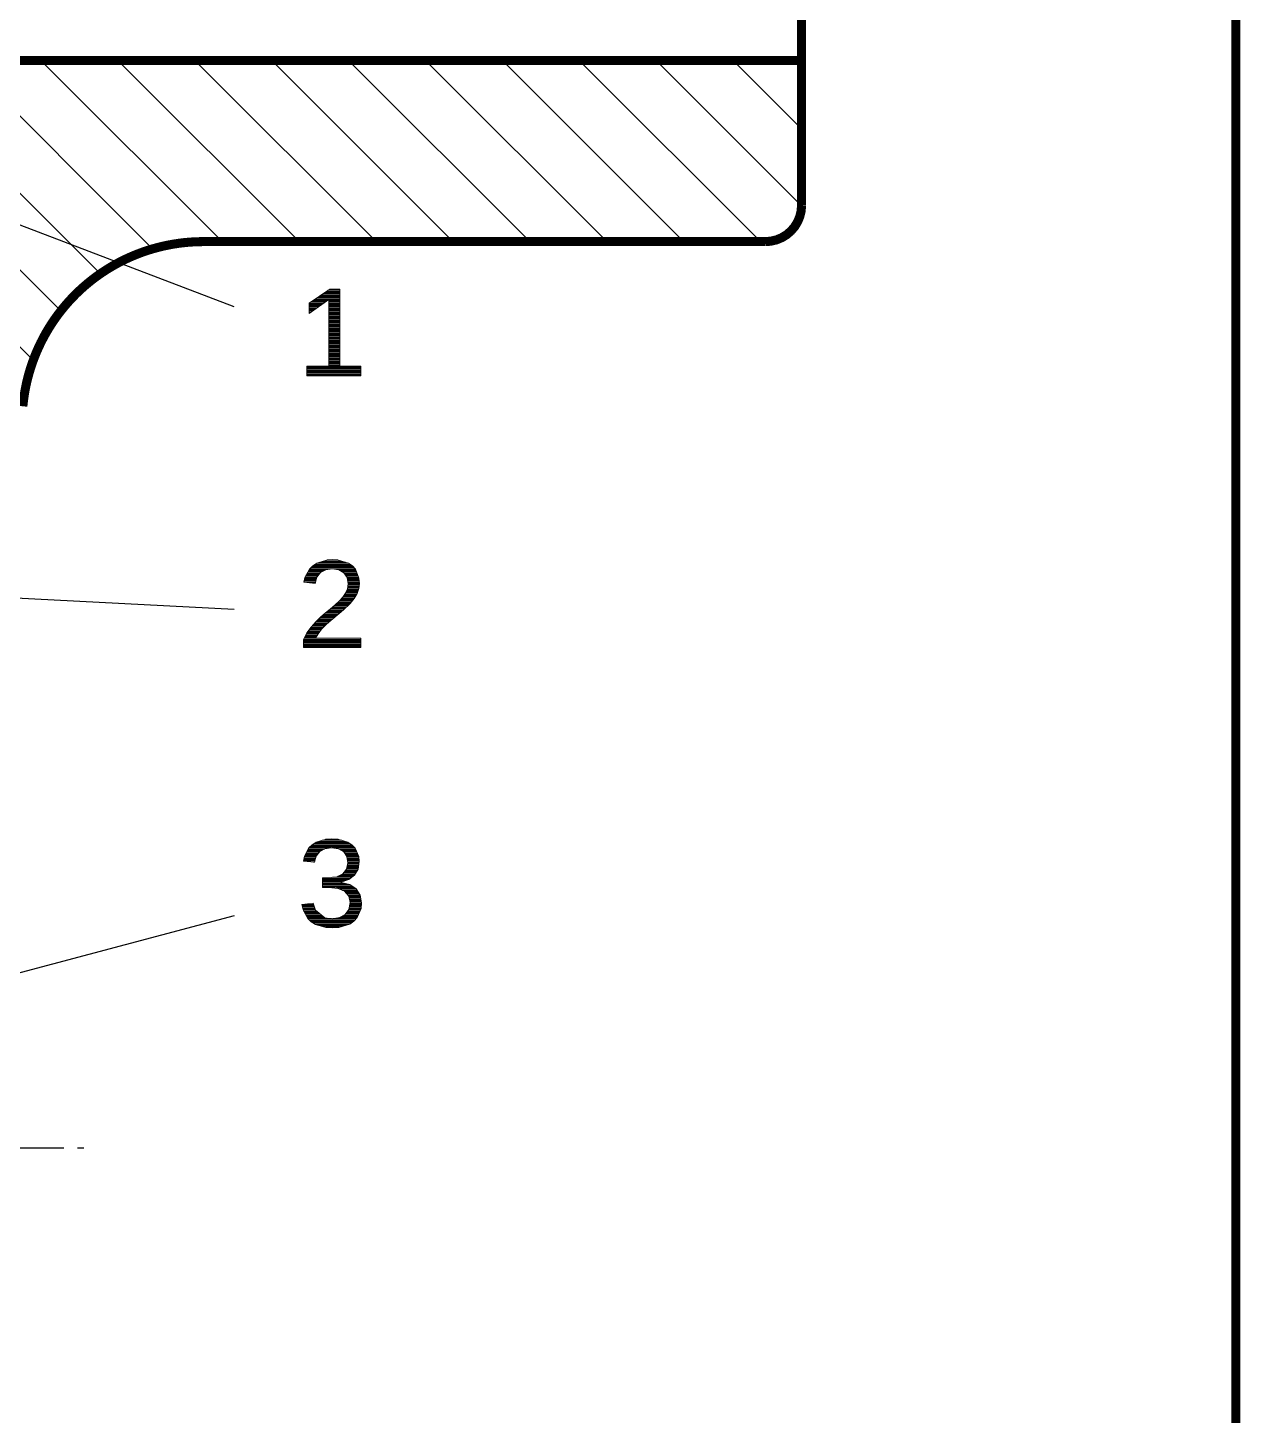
# Model space of a CAD drawing. Header units: millimetres. Extents: x 20 to 410, y 10 to 287.
# Drawn here: x 343.4 to 410.2, y 86.3 to 162.9 of the extents above; entities that cross this region are included whole.
import ezdxf

# ---------------------------------------------------------------- set-up
doc = ezdxf.new("R2010")
doc.units = ezdxf.units.MM
for name, color, linetype, lineweight in [('DUENN', 7, 'Continuous', 25), ('KANTEN', 7, 'Continuous', 50), ('MITTELLINIEN', 7, 'Continuous', 25), ('TEXT', 7, 'Continuous', 13)]:
    doc.layers.add(name, color=color, linetype=linetype, lineweight=lineweight)

msp = doc.modelspace()

# ---------------------------------------------------------------- linework, layer by layer
at = {"layer": 'DUENN', "lineweight": 25}
for points in [[(347.373, 149.302), (335.605, 161.07)], [(350.249, 150.669), (339.848, 161.07)], [(354.09, 151.07), (344.09, 161.07)], [(358.333, 151.07), (348.333, 161.07)], [(362.575, 151.07), (352.575, 161.07)], [(366.818, 151.07), (356.818, 161.07)], [(371.061, 151.07), (361.061, 161.07)], [(375.303, 151.07), (365.303, 161.07)], [(379.546, 151.07), (369.546, 161.07)], [(383.789, 151.07), (373.789, 161.07)], [(386.048, 153.053), (378.031, 161.07)], [(386.05, 157.294), (382.274, 161.07)], [(345.186, 147.246), (332.047, 160.385)], [(354.75, 147.47), (326.15, 158.37)], [(343.666, 144.524), (332.047, 156.142)], [(354.75, 130.77), (337.35, 131.67)], [(354.75, 113.87), (326.95, 106.47)]]:
    msp.add_lwpolyline(points, dxfattribs=at)
at = {"layer": 'KANTEN', "lineweight": 50, "const_width": 0.5}
msp.add_lwpolyline([(20, 10), (410, 10), (410, 287), (20, 287)], close=True, dxfattribs=at)
for points in [[(386.05, 161.07), (386.05, 172.07)], [(332.047, 161.07), (359.049, 161.07), (386.05, 161.07)], [(386.05, 161.07), (386.05, 157.07), (386.05, 153.07)], [(386.05, 153.07), (386.025, 152.757), (385.952, 152.452), (385.832, 152.162), (385.668, 151.894), (385.464, 151.656), (385.226, 151.452), (384.958, 151.288), (384.668, 151.168), (384.363, 151.095), (384.05, 151.07)], [(352.908, 151.069), (352.603, 151.06), (352.298, 151.042), (351.994, 151.014), (351.692, 150.977), (351.39, 150.931), (351.09, 150.876), (350.791, 150.812), (350.495, 150.738), (350.201, 150.656), (349.91, 150.564), (349.622, 150.464), (349.337, 150.355), (349.055, 150.237), (348.777, 150.111), (348.503, 149.977), (348.234, 149.834), (347.968, 149.683), (347.708, 149.524), (347.452, 149.357), (347.202, 149.182), (346.957, 149), (346.718, 148.81), (346.485, 148.613), (346.258, 148.409), (346.037, 148.199), (345.823, 147.981), (345.615, 147.757), (345.414, 147.527), (345.221, 147.291), (345.035, 147.05), (344.856, 146.802), (344.685, 146.55), (344.522, 146.292), (344.366, 146.029), (344.219, 145.762), (344.08, 145.49), (343.949, 145.214), (343.827, 144.935), (343.713, 144.651), (343.608, 144.365), (343.512, 144.075), (343.425, 143.783), (343.347, 143.488), (343.277, 143.19), (343.217, 142.891), (343.166, 142.59), (343.124, 142.288), (343.092, 141.984)], [(353.05, 151.07), (352.908, 151.069)], [(353.05, 151.07), (352.908, 151.069)], [(353.05, 151.07), (368.55, 151.07)], [(368.55, 151.07), (384.05, 151.07)]]:
    msp.add_lwpolyline(points, dxfattribs=at)
at = {"layer": 'MITTELLINIEN', "lineweight": 25}
for points in [[(341.85, 101.07), (342.288, 101.07), (342.725, 101.07), (343.163, 101.07), (343.6, 101.07), (344.038, 101.07), (344.475, 101.07), (344.913, 101.07), (345.35, 101.07)], [(346.1, 101.07), (346.45, 101.07)]]:
    msp.add_lwpolyline(points, dxfattribs=at)
at = {"layer": 'TEXT', "lineweight": 13}
for p, q in [((359.047, 147.783), (359.848, 147.783)), ((359.134, 147.843), (359.932, 147.843)), ((359.221, 147.903), (360.581, 147.903)), ((359.308, 147.963), (360.581, 147.963)), ((359.396, 148.023), (360.581, 148.023)), ((359.483, 148.083), (360.581, 148.083)), ((359.57, 148.143), (360.581, 148.143)), ((359.658, 148.203), (360.581, 148.203)), ((359.745, 148.263), (360.581, 148.263)), ((359.832, 148.323), (360.581, 148.323)), ((359.919, 148.383), (360.581, 148.383)), ((359.967, 147.843), (360.581, 147.843)), ((359.967, 147.783), (360.581, 147.783)), ((360.007, 148.443), (360.581, 148.443)), ((358.889, 147.663), (359.68, 147.663)), ((358.889, 147.603), (359.596, 147.603)), ((358.889, 147.543), (359.512, 147.543)), ((358.889, 147.483), (359.428, 147.483)), ((358.889, 147.423), (359.344, 147.423)), ((358.889, 147.363), (359.261, 147.363)), ((358.889, 147.303), (359.177, 147.303)), ((358.889, 147.243), (359.093, 147.243)), ((358.889, 147.183), (359.009, 147.183)), ((358.889, 147.123), (358.925, 147.123)), ((358.959, 147.723), (359.764, 147.723)), ((359.967, 147.723), (360.581, 147.723)), ((359.967, 147.663), (360.581, 147.663)), ((359.967, 147.603), (360.581, 147.603)), ((359.967, 147.543), (360.581, 147.543)), ((359.967, 147.483), (360.581, 147.483)), ((359.967, 147.423), (360.581, 147.423)), ((359.967, 147.363), (360.581, 147.363)), ((359.967, 147.303), (360.581, 147.303)), ((359.967, 147.243), (360.581, 147.243)), ((359.967, 147.183), (360.581, 147.183)), ((359.967, 147.123), (360.581, 147.123)), ((359.967, 147.063), (360.581, 147.063)), ((359.967, 147.003), (360.581, 147.003)), ((359.967, 146.943), (360.581, 146.943)), ((359.967, 146.883), (360.581, 146.883)), ((359.967, 146.823), (360.581, 146.823)), ((359.967, 146.763), (360.581, 146.763)), ((359.967, 146.703), (360.581, 146.703)), ((359.967, 146.643), (360.581, 146.643)), ((359.967, 146.583), (360.581, 146.583)), ((359.967, 146.523), (360.581, 146.523)), ((359.967, 146.463), (360.581, 146.463)), ((359.967, 146.403), (360.581, 146.403)), ((359.967, 146.343), (360.581, 146.343)), ((359.967, 146.283), (360.581, 146.283)), ((359.967, 146.223), (360.581, 146.223)), ((359.967, 146.163), (360.581, 146.163)), ((359.967, 146.103), (360.581, 146.103)), ((359.967, 146.043), (360.581, 146.043)), ((359.967, 145.983), (360.581, 145.983)), ((359.967, 145.923), (360.581, 145.923)), ((359.967, 145.863), (360.581, 145.863)), ((359.967, 145.803), (360.581, 145.803)), ((359.967, 145.743), (360.581, 145.743)), ((359.967, 145.683), (360.581, 145.683)), ((359.967, 145.623), (360.581, 145.623)), ((359.967, 145.563), (360.581, 145.563)), ((359.967, 145.503), (360.581, 145.503)), ((359.967, 145.443), (360.581, 145.443)), ((359.967, 145.383), (360.581, 145.383)), ((359.967, 145.323), (360.581, 145.323)), ((359.967, 145.263), (360.581, 145.263)), ((359.967, 145.203), (360.581, 145.203)), ((359.967, 145.143), (360.581, 145.143)), ((359.967, 145.083), (360.581, 145.083)), ((359.967, 145.023), (360.581, 145.023)), ((359.967, 144.963), (360.581, 144.963)), ((359.967, 144.903), (360.581, 144.903)), ((359.967, 144.843), (360.581, 144.843)), ((359.967, 144.783), (360.581, 144.783)), ((359.967, 144.723), (360.581, 144.723)), ((358.75, 144.183), (361.744, 144.183)), ((358.75, 144.123), (361.744, 144.123)), ((358.75, 144.063), (361.744, 144.063)), ((358.75, 144.003), (361.744, 144.003)), ((358.75, 143.943), (361.744, 143.943)), ((359.967, 144.663), (360.581, 144.663)), ((359.967, 144.603), (360.581, 144.603)), ((359.967, 144.543), (360.581, 144.543)), ((359.967, 144.483), (360.581, 144.483)), ((359.967, 144.423), (360.581, 144.423)), ((359.967, 144.363), (360.581, 144.363)), ((359.967, 144.303), (360.581, 144.303)), ((359.967, 144.243), (360.581, 144.243)), ((358.75, 143.883), (361.744, 143.883)), ((358.75, 143.823), (361.744, 143.823)), ((358.75, 143.763), (361.744, 143.763)), ((358.75, 143.703), (361.744, 143.703)), ((359.205, 133.263), (361.153, 133.263)), ((359.295, 133.323), (361.067, 133.323)), ((359.472, 133.383), (360.885, 133.383)), ((359.663, 133.443), (360.689, 133.443)), ((359.877, 133.503), (360.467, 133.503)), ((358.641, 132.483), (359.297, 132.483)), ((358.653, 132.543), (359.314, 132.543)), ((358.685, 132.603), (359.356, 132.603)), ((358.717, 132.663), (359.403, 132.663)), ((358.749, 132.723), (359.45, 132.723)), ((358.781, 132.783), (359.498, 132.783)), ((358.813, 132.843), (359.58, 132.843)), ((358.845, 132.903), (359.689, 132.903)), ((358.877, 132.963), (359.798, 132.963)), ((358.921, 133.023), (361.414, 133.023)), ((358.982, 133.083), (361.36, 133.083)), ((359.043, 133.143), (361.306, 133.143)), ((359.114, 133.203), (361.24, 133.203)), ((360.53, 132.963), (361.453, 132.963)), ((360.632, 132.903), (361.477, 132.903)), ((360.733, 132.843), (361.501, 132.843)), ((360.814, 132.783), (361.525, 132.783)), ((360.854, 132.723), (361.549, 132.723)), ((360.894, 132.663), (361.573, 132.663)), ((360.934, 132.603), (361.597, 132.603)), ((360.974, 132.543), (361.622, 132.543)), ((360.984, 132.483), (361.637, 132.483)), ((358.604, 132.303), (359.246, 132.303)), ((358.616, 132.363), (359.263, 132.363)), ((358.628, 132.423), (359.28, 132.423)), ((358.902, 132.243), (359.23, 132.243)), ((360.911, 131.703), (361.546, 131.703)), ((360.936, 131.763), (361.567, 131.763)), ((360.96, 131.823), (361.588, 131.823)), ((360.985, 131.883), (361.609, 131.883)), ((360.994, 132.423), (361.642, 132.423)), ((361.002, 131.943), (361.628, 131.943)), ((361.004, 132.363), (361.647, 132.363)), ((361.009, 132.003), (361.635, 132.003)), ((361.014, 132.303), (361.652, 132.303)), ((361.016, 132.063), (361.642, 132.063)), ((361.024, 132.243), (361.657, 132.243)), ((361.024, 132.123), (361.649, 132.123)), ((361.031, 132.183), (361.656, 132.183)), ((360.199, 130.923), (360.957, 130.923)), ((360.272, 130.983), (361.02, 130.983)), ((360.342, 131.043), (361.083, 131.043)), ((360.408, 131.103), (361.145, 131.103)), ((360.474, 131.163), (361.195, 131.163)), ((360.54, 131.223), (361.243, 131.223)), ((360.596, 131.283), (361.291, 131.283)), ((360.651, 131.343), (361.339, 131.343)), ((360.705, 131.403), (361.383, 131.403)), ((360.756, 131.463), (361.418, 131.463)), ((360.797, 131.523), (361.452, 131.523)), ((360.838, 131.583), (361.487, 131.583)), ((360.879, 131.643), (361.521, 131.643)), ((359.362, 130.203), (360.128, 130.203)), ((359.424, 130.263), (360.198, 130.263)), ((359.486, 130.323), (360.269, 130.323)), ((359.551, 130.383), (360.34, 130.383)), ((359.62, 130.443), (360.411, 130.443)), ((359.689, 130.503), (360.482, 130.503)), ((359.758, 130.563), (360.553, 130.563)), ((359.83, 130.623), (360.625, 130.623)), ((359.904, 130.683), (360.696, 130.683)), ((359.978, 130.743), (360.767, 130.743)), ((360.052, 130.803), (360.832, 130.803)), ((360.125, 130.863), (360.895, 130.863)), ((358.734, 129.423), (359.369, 129.423)), ((358.766, 129.483), (359.414, 129.483)), ((358.808, 129.543), (359.461, 129.543)), ((358.851, 129.603), (359.508, 129.603)), ((358.893, 129.663), (359.555, 129.663)), ((358.935, 129.723), (359.61, 129.723)), ((358.978, 129.783), (359.67, 129.783)), ((359.027, 129.843), (359.73, 129.843)), ((359.08, 129.903), (359.79, 129.903)), ((359.133, 129.963), (359.85, 129.963)), ((359.186, 130.023), (359.92, 130.023)), ((359.239, 130.083), (359.989, 130.083)), ((359.3, 130.143), (360.059, 130.143)), ((358.57, 129.063), (361.734, 129.063)), ((358.57, 129.003), (361.734, 129.003)), ((358.57, 128.943), (361.734, 128.943)), ((358.57, 128.883), (361.734, 128.883)), ((358.57, 128.823), (361.734, 128.823)), ((358.57, 128.763), (361.734, 128.763)), ((358.57, 128.703), (361.734, 128.703)), ((358.58, 129.123), (361.734, 129.123)), ((358.611, 129.183), (361.734, 129.183)), ((358.642, 129.243), (359.27, 129.243)), ((358.672, 129.303), (359.303, 129.303)), ((358.703, 129.363), (359.336, 129.363)), ((359.242, 117.914), (361.057, 117.914)), ((359.4, 117.974), (360.893, 117.974)), ((359.596, 118.034), (360.692, 118.034)), ((359.793, 118.094), (360.491, 118.094)), ((358.644, 117.194), (359.297, 117.194)), ((358.675, 117.254), (359.345, 117.254)), ((358.707, 117.314), (359.392, 117.314)), ((358.739, 117.374), (359.44, 117.374)), ((358.771, 117.434), (359.511, 117.434)), ((358.803, 117.494), (359.622, 117.494)), ((358.835, 117.554), (359.733, 117.554)), ((358.867, 117.614), (360.087, 117.614)), ((358.93, 117.674), (361.355, 117.674)), ((358.992, 117.734), (361.298, 117.734)), ((359.055, 117.794), (361.237, 117.794)), ((359.149, 117.854), (361.147, 117.854)), ((360.159, 117.614), (361.412, 117.614)), ((360.529, 117.554), (361.443, 117.554)), ((360.629, 117.494), (361.468, 117.494)), ((360.73, 117.434), (361.494, 117.434)), ((360.807, 117.374), (361.52, 117.374)), ((360.846, 117.314), (361.545, 117.314)), ((360.885, 117.254), (361.571, 117.254)), ((360.923, 117.194), (361.597, 117.194)), ((358.57, 116.894), (359.198, 116.894)), ((358.582, 116.954), (359.215, 116.954)), ((358.594, 117.014), (359.231, 117.014)), ((358.606, 117.074), (359.248, 117.074)), ((358.618, 117.134), (359.265, 117.134)), ((359.119, 116.834), (359.181, 116.834)), ((360.922, 116.414), (361.565, 116.414)), ((360.954, 116.474), (361.586, 116.474)), ((360.962, 117.134), (361.621, 117.134)), ((360.966, 116.534), (361.596, 116.534)), ((360.972, 117.074), (361.626, 117.074)), ((360.978, 116.594), (361.605, 116.594)), ((360.982, 117.014), (361.631, 117.014)), ((360.99, 116.654), (361.614, 116.654)), ((360.991, 116.954), (361.637, 116.954)), ((361.001, 116.894), (361.642, 116.894)), ((361.002, 116.714), (361.623, 116.714)), ((361.011, 116.834), (361.642, 116.834)), ((361.014, 116.774), (361.633, 116.774)), ((359.631, 115.934), (361.157, 115.934)), ((359.631, 115.874), (361.078, 115.874)), ((359.631, 115.814), (360.908, 115.814)), ((359.631, 115.754), (360.733, 115.754)), ((359.631, 115.694), (360.711, 115.694)), ((359.631, 115.634), (360.952, 115.634)), ((360.178, 115.994), (361.235, 115.994)), ((360.473, 116.054), (361.313, 116.054)), ((360.594, 116.114), (361.39, 116.114)), ((360.715, 116.174), (361.425, 116.174)), ((360.779, 116.234), (361.46, 116.234)), ((360.827, 116.294), (361.495, 116.294)), ((360.874, 116.354), (361.53, 116.354)), ((359.631, 115.574), (361.148, 115.574)), ((359.631, 115.514), (361.237, 115.514)), ((359.631, 115.454), (361.327, 115.454)), ((360.39, 115.394), (361.416, 115.394)), ((360.59, 115.334), (361.491, 115.334)), ((360.723, 115.274), (361.53, 115.274)), ((360.849, 115.214), (361.569, 115.214)), ((360.9, 115.154), (361.609, 115.154)), ((360.952, 115.094), (361.648, 115.094)), ((361.004, 115.034), (361.688, 115.034)), ((361.056, 114.974), (361.71, 114.974)), ((361.078, 114.914), (361.72, 114.914)), ((361.091, 114.854), (361.731, 114.854)), ((358.487, 114.494), (359.135, 114.494)), ((358.499, 114.434), (359.153, 114.434)), ((358.512, 114.374), (359.171, 114.374)), ((358.524, 114.314), (359.189, 114.314)), ((358.537, 114.254), (359.207, 114.254)), ((358.551, 114.194), (359.225, 114.194)), ((358.583, 114.134), (359.291, 114.134)), ((359.082, 114.554), (359.117, 114.554)), ((361.018, 114.134), (361.692, 114.134)), ((361.06, 114.194), (361.716, 114.194)), ((361.084, 114.254), (361.741, 114.254)), ((361.094, 114.314), (361.754, 114.314)), ((361.104, 114.794), (361.742, 114.794)), ((361.104, 114.374), (361.759, 114.374)), ((361.114, 114.434), (361.764, 114.434)), ((361.117, 114.734), (361.752, 114.734)), ((361.124, 114.494), (361.769, 114.494)), ((361.13, 114.674), (361.763, 114.674)), ((361.134, 114.554), (361.774, 114.554)), ((361.143, 114.614), (361.774, 114.614)), ((358.614, 114.074), (359.365, 114.074)), ((358.646, 114.014), (359.439, 114.014)), ((358.678, 113.954), (359.512, 113.954)), ((358.71, 113.894), (359.586, 113.894)), ((358.742, 113.834), (359.66, 113.834)), ((358.773, 113.774), (359.733, 113.774)), ((358.806, 113.714), (360.123, 113.714)), ((358.869, 113.654), (361.437, 113.654)), ((358.933, 113.594), (361.382, 113.594)), ((358.996, 113.534), (361.309, 113.534)), ((359.093, 113.474), (361.221, 113.474)), ((359.191, 113.414), (361.133, 113.414)), ((359.355, 113.354), (360.946, 113.354)), ((360.188, 113.714), (361.492, 113.714)), ((360.582, 113.774), (361.544, 113.774)), ((360.692, 113.834), (361.568, 113.834)), ((360.802, 113.894), (361.593, 113.894)), ((360.893, 113.954), (361.618, 113.954)), ((360.935, 114.014), (361.642, 114.014)), ((360.977, 114.074), (361.667, 114.074)), ((359.567, 113.294), (360.747, 113.294)), ((359.779, 113.234), (360.548, 113.234))]:
    msp.add_line(p, q, dxfattribs=at)
for points in [[(358.75, 143.673), (358.75, 144.192), (359.967, 144.192), (359.967, 147.868), (358.889, 147.097), (358.889, 147.675), (360.018, 148.45), (360.581, 148.45), (360.581, 144.192), (361.744, 144.192), (361.744, 143.673), (358.75, 143.673)], [(358.57, 128.673), (358.57, 129.104), (358.762, 129.477), (358.992, 129.803), (359.248, 130.093), (359.516, 130.353), (359.789, 130.59), (360.06, 130.809), (360.317, 131.02), (360.547, 131.229), (360.743, 131.445), (360.898, 131.67), (360.999, 131.916), (361.032, 132.193), (360.974, 132.542), (360.801, 132.803), (360.526, 132.965), (360.161, 133.02), (359.805, 132.967), (359.517, 132.808), (359.317, 132.554), (359.221, 132.213), (358.597, 132.271), (358.653, 132.543), (358.896, 132.998), (359.083, 133.182), (359.308, 133.331), (359.847, 133.501), (360.161, 133.522), (360.501, 133.501), (361.056, 133.33), (361.271, 133.181), (361.441, 132.993), (361.635, 132.509), (361.659, 132.213), (361.627, 131.936), (361.531, 131.66), (361.373, 131.386), (361.154, 131.111), (360.789, 130.761), (360.194, 130.26), (359.844, 129.957), (359.573, 129.685), (359.375, 129.434), (359.242, 129.192), (361.734, 129.192), (361.734, 128.673), (358.57, 128.673)], [(361.778, 114.592), (361.751, 114.28), (361.541, 113.767), (361.357, 113.567), (361.124, 113.408), (360.524, 113.227), (360.157, 113.204), (359.812, 113.225), (359.233, 113.389), (358.999, 113.532), (358.805, 113.716), (358.548, 114.2), (358.486, 114.5), (359.116, 114.558), (359.227, 114.187), (359.747, 113.763), (360.157, 113.71), (360.568, 113.767), (360.88, 113.937), (361.078, 114.22), (361.144, 114.612), (361.069, 114.959), (360.843, 115.221), (360.477, 115.385), (359.977, 115.44), (359.631, 115.44), (359.631, 115.968), (359.963, 115.968), (360.409, 116.023), (360.741, 116.187), (360.949, 116.448), (361.018, 116.793), (360.962, 117.135), (360.792, 117.397), (360.513, 117.564), (360.123, 117.62), (359.758, 117.568), (359.47, 117.412), (359.273, 117.164), (359.18, 116.83), (358.567, 116.877), (358.622, 117.155), (358.866, 117.613), (359.053, 117.793), (359.277, 117.937), (359.816, 118.101), (360.129, 118.122), (360.469, 118.101), (361.028, 117.934), (361.247, 117.788), (361.421, 117.604), (361.62, 117.139), (361.645, 116.857), (361.581, 116.442), (361.389, 116.112), (361.075, 115.872), (360.645, 115.724), (360.645, 115.711), (361.121, 115.592), (361.479, 115.352), (361.703, 115.011), (361.778, 114.592)]]:
    msp.add_lwpolyline(points, close=True, dxfattribs=at)

doc.saveas('drawing.dxf')
